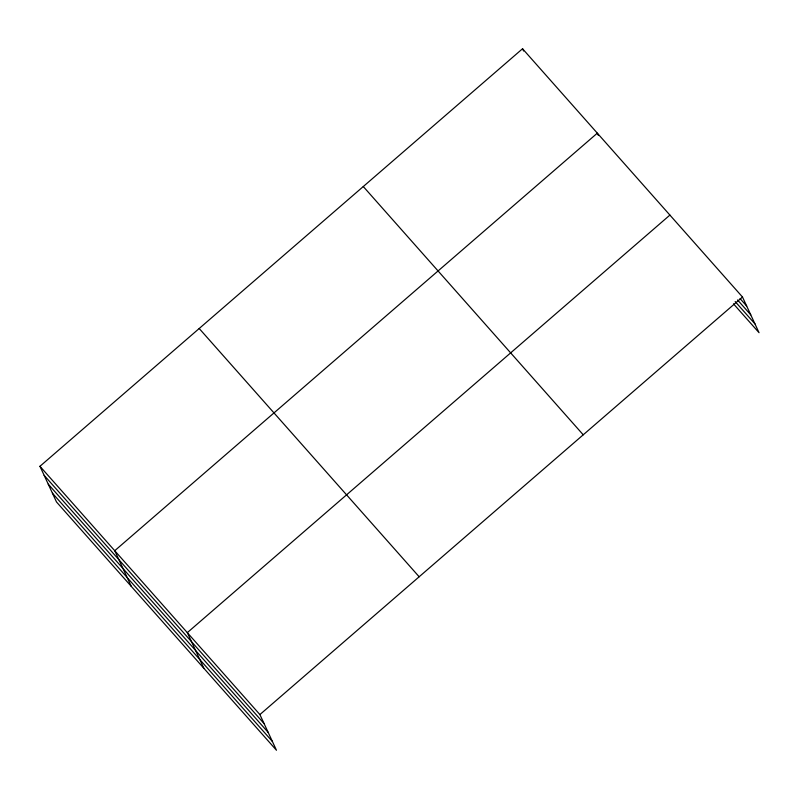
<?xml version="1.0" encoding="UTF-8"?>
<svg xmlns="http://www.w3.org/2000/svg" width="799" height="799" viewBox="0 0 799 799"><rect width="100%" height="100%" fill="white"/><g stroke="black" fill="none" stroke-linecap="round" stroke-linejoin="round"><path stroke-width="1.2" d="M39.95 466.296L259.895 714.576L276.464 750.251L56.509 501.982L39.95 466.296L522.536 48.749L742.491 297.018L759.05 332.704L733.482 303.84M669.902 215.091L187.316 632.638L203.875 668.324M259.895 714.576L742.491 297.018M740.084 298.616L746.685 306.067M737.567 299.955L750.77 314.856M735.17 301.563L754.975 323.915M363.285 186.537L583.23 434.806M199.201 328.509L419.155 576.778M44.155 475.345L264.099 723.624M48.23 484.134L268.174 732.413M52.434 493.193L272.379 741.462M598.371 135.421L597.322 133.153L114.736 550.711L131.296 586.396M522.536 48.749L523.585 51.006"/></g></svg>
